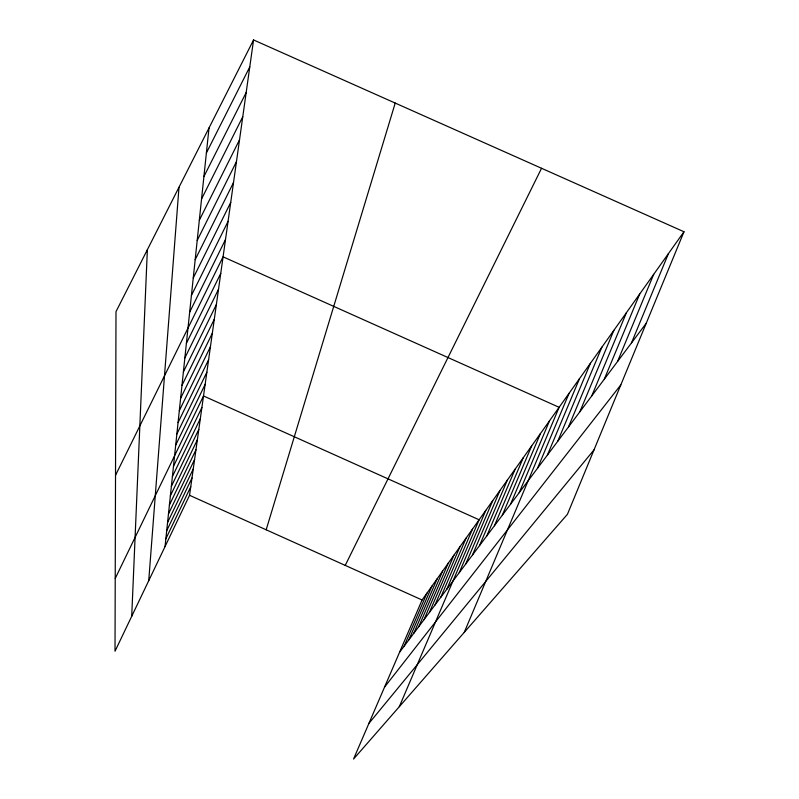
<?xml version="1.0" encoding="UTF-8"?>
<svg xmlns="http://www.w3.org/2000/svg" width="799" height="799" viewBox="0 0 799 799"><rect width="100%" height="100%" fill="white"/><g stroke="black" fill="none" stroke-linecap="round" stroke-linejoin="round"><path stroke-width="1.2" d="M131.715 616.279L147.366 249.697M148.734 580.693L178.996 187.236M165.043 546.556L209.018 127.93M253.563 39.95L115.995 311.67L115.016 651.215L189.553 495.3L253.563 39.95L683.984 231.75L567.44 514.286L353.548 759.05L422.082 599.989L683.984 231.75M266.167 529.797L395.215 103.071M631.5 342.891L668.433 253.613M604.324 379.145L639.739 293.952M617.547 361.508L653.702 274.317M568.508 426.906L601.867 347.195M579.854 411.785L613.872 330.327M591.779 395.885L626.476 312.599M547.405 455.06L579.515 378.636M557.712 441.318L590.431 363.285M519.19 492.703L549.572 420.723M464.249 632.369L559.12 407.31L223.071 256.829L115.525 475.315M537.577 468.174L569.088 393.288M494.421 525.742L523.255 457.737M502.331 515.185L531.665 445.902M510.581 504.179L540.434 433.577M465.747 563.984L492.733 500.643M472.499 554.975L499.934 490.526M479.52 545.607L507.405 480.019M486.821 535.869L515.175 469.093M434.956 605.053L459.904 546.796M440.748 597.332L466.087 538.117M446.751 589.322L472.489 529.118M399.31 706.686L479.12 519.779L203.515 395.964L115.226 578.456M459.245 572.663L485.802 510.381M408.838 639.879L432.019 586.017M413.722 633.377L437.233 578.686M418.766 626.656L442.616 571.115M423.979 619.694L448.189 563.285M429.373 612.503L453.942 555.185M404.124 646.181L426.966 593.118M165.862 538.786L190.751 486.781M169.408 505.038L195.945 449.827M168.479 513.897L194.576 459.525M167.58 522.466L193.258 468.903M166.701 530.756L191.98 477.992M172.404 476.534L200.319 418.666M171.366 486.371L198.811 429.413M170.367 495.869L197.353 439.8M175.7 445.113L205.153 384.339M173.473 466.336L201.887 407.52M179.316 410.676L210.437 346.756M178.067 422.591L208.609 359.76M176.859 434.067L206.841 372.274M181.982 385.378L214.312 319.191M180.624 398.282L212.334 333.243M184.859 357.952L218.507 289.308M183.39 371.944L216.369 304.559M186.397 343.34L220.744 273.418M191.42 295.46L228.065 221.373M189.673 312.139L225.508 239.49M345.228 565.392L541.552 168.279M195.186 259.675L233.518 182.522M193.258 277.992L230.731 202.407M197.203 240.449L236.454 161.678M201.558 198.971L242.766 116.754M199.331 220.234L239.53 139.775M203.915 176.559L246.182 92.504M206.402 152.919L249.767 66.936M399.55 652.284L646.261 323.215M384.549 687.1L620.823 384.888M368.908 723.405L594.027 449.837M189.553 495.3L422.082 599.989"/></g></svg>
